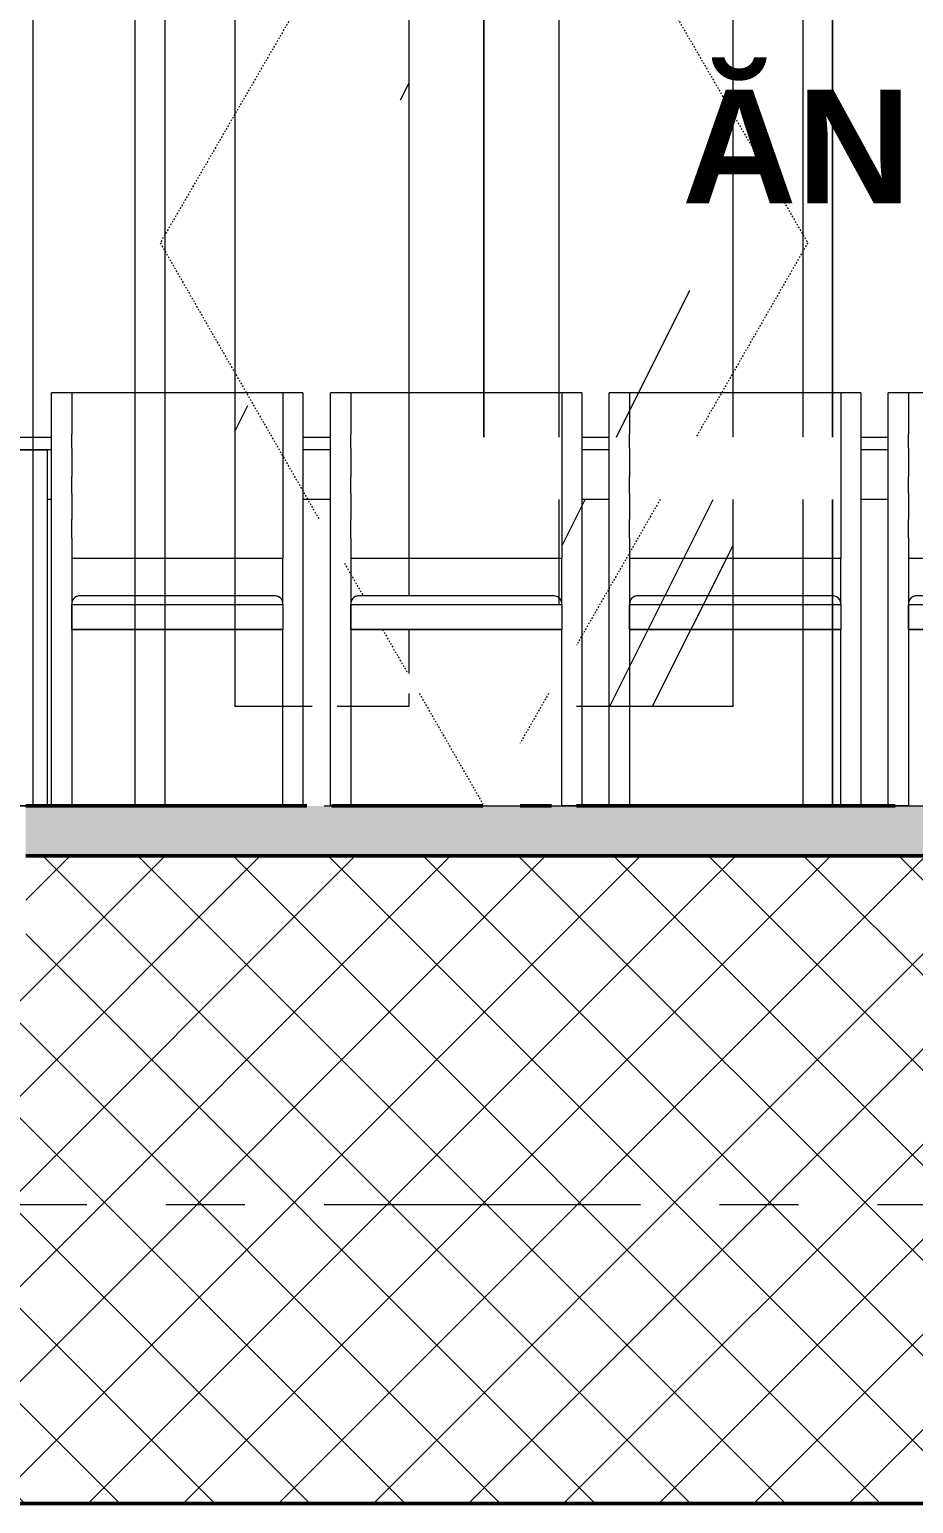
# Model space of a CAD drawing. Header units: millimetres. Extents: x 2164007 to 2324354, y -2513385 to -2308978.
# Drawn here: x 2260314 to 2262088, y -2465092 to -2462134 of the extents above; entities that cross this region are included whole.
import ezdxf

# ---------------------------------------------------------------- set-up
doc = ezdxf.new("R2010")
doc.units = ezdxf.units.MM
doc.linetypes.add('Dash', pattern=[6.349999999999998, 3.174999999999999, -3.174999999999999])
doc.linetypes.add('Grid Line', pattern=[22.224999999999994, 12.7, -3.174999999999999, 3.174999999999999, -3.174999999999999])
for name, color, linetype, lineweight in [('A-AREA-IDEN', 2, 'Continuous', 9), ('A-DETL-GENF', 8, 'Continuous', 9), ('A-DETL-WIDE', 214, 'Continuous', 50), ('A-DOOR', 8, 'Continuous', 13), ('A-DOOR-HDLN', 31, 'Dash', 13), ('A-FLOR', 8, 'Continuous', 13), ('A-FLOR-PATT', 8, 'Continuous', 13), ('A-WALL', 113, 'Continuous', 20), ('I-FURN', 8, 'Continuous', 9), ('S-GRID', 8, 'Continuous', 9)]:
    doc.layers.add(name, color=color, linetype=linetype, lineweight=lineweight)
doc.styles.add('Arial_B_1', font='arialbd.ttf', dxfattribs={"height": 253.6890504704873})
pattern_1 = [(63.435, (1707.224, 2564.3), (-920.0997168973379, 2760.290932305043), [1143, -685.8, 1143, -685.8, -1454.051]), (63.435, (1707.224, 2564.3), (-920.0997168973379, 2760.290932305043), [-3657.6, 457.2, -996.8510000000001]), (63.435, (1650.074, 2621.45), (-920.0997168973379, 2760.290932305043), [914.4, -1143, 685.8, -685.8, -1682.651]), (63.435, (1650.074, 2621.45), (-920.0997168973379, 2760.290932305043), [-3429, 800.1, -882.551]), (63.435, (1650.074, 2792.9), (-920.0997168973379, 2760.290932305043), [685.8, -1371.6, 457.2, -685.8, -1911.251]), (63.435, (1650.074, 2792.9), (-920.0997168973379, 2760.290932305043), [-3200.4, 1028.7, -882.551]), (63.435, (1821.524, 2621.45), (-920.0997168973379, 2760.290932305043), [685.8, -1371.6, 571.5, -2482.751]), (63.435, (1992.974, 2792.9), (-920.0997168973379, 2760.290932305043), [342.9, -1714.5, 228.6, -2825.651]), (63.435, (1707.224, 3078.65), (-920.0997168973379, 2760.290932305043), [228.6, -1714.5, 228.6, -914.4, -2025.551]), (63.435, (1707.224, 3078.65), (-920.0997168973379, 2760.290932305043), [-3086.1, 571.5, -1454.051]), (63.435, (2735.924, 2907.2), (-920.0997168973379, 2760.290932305043), [1143, -1714.5, 1371.6, -905.4110000000001]), (63.435, (2735.924, 2735.75), (-920.0997168973379, 2760.290932305043), [1600.2, -1143, 1714.5, -676.811]), (63.435, (2850.224, 2792.9), (-920.0997168973379, 2760.290932305043), [1828.8, -914.4, 1371.6, -996.8510000000001]), (63.435, (3021.674, 2964.35), (-920.0997168973379, 2760.290932305043), [1143, -1600.2, 914.4, -1454.051]), (63.435, (2850.224, 3307.25), (-920.0997168973379, 2760.290932305043), [571.5, -2286, 685.8, -1568.351]), (63.435, (3193.124, 3135.8), (-920.0997168973379, 2760.290932305043), [457.2, -2286, 457.2, -1911.251])]

# ---------------------------------------------------------------- blocks, each defined once
blk = doc.blocks.new('dining_table_and_chair6 ghe  - dining_table_and_chair6 ghe -380030-mc 2-2')
at = {"layer": 'I-FURN'}
for p, q in [((-2063.308609867569, 479.3421766821525), (-2063.30860986757, 829.0066947750777)), ((-2022.540024297297, 829.0066947750877), (-2063.30860986757, 829.0066947750877)), ((-2063.308609867569, 479.3421766821525), (-2063.30860986757, 829.0066947750777)), ((-2022.540024297297, 829.0066947750876), (-2063.30860986757, 829.0066947750876)), ((-1598.54164986395, 829.0066947750877), (-2022.540024297297, 829.0066947750877)), ((-2022.540024297297, 829.0066947750828), (-2022.540024297297, 746.260760956206)), ((-2022.540024297297, 829.0066947750828), (-2022.540024297297, 746.260760956206)), ((-1598.54164986395, 829.0066947750828), (-1598.54164986395, 496.6060360873774)), ((-1558.317563163638, 829.0066947750877), (-1598.54164986395, 829.0066947750877)), ((-1558.317563163638, 829.0066947750827), (-1558.317563163637, 479.6815501385399)), ((-1503.308609867569, 479.3421766821525), (-1503.30860986757, 829.0066947750777)), ((-1462.540024297297, 829.0066947750877), (-1503.30860986757, 829.0066947750877)), ((-1503.308609867569, 479.3421766821525), (-1503.30860986757, 829.0066947750777)), ((-1462.540024297297, 829.0066947750876), (-1503.30860986757, 829.0066947750876)), ((-1038.54164986395, 829.0066947750877), (-1462.540024297297, 829.0066947750877)), ((-1462.540024297297, 829.0066947750828), (-1462.540024297296, 746.2607609561356)), ((-1462.540024297297, 829.0066947750828), (-1462.540024297296, 746.2607609561356)), ((-1038.54164986395, 829.0066947750828), (-1038.541649863949, 496.6060360873774)), ((-998.3175631636376, 829.0066947750877), (-1038.54164986395, 829.0066947750877)), ((-998.3175631636376, 829.0066947750827), (-998.3175631636371, 479.6815501385399)), ((-943.3086098675691, 479.3421766821525), (-943.3086098675695, 829.0066947750777)), ((-902.5400242972963, 829.0066947750877), (-943.3086098675693, 829.0066947750877)), ((-943.3086098675691, 479.3421766821525), (-943.3086098675695, 829.0066947750777)), ((-902.5400242972963, 829.0066947750876), (-943.3086098675693, 829.0066947750876)), ((-478.5416498639495, 829.0066947750877), (-902.5400242972963, 829.0066947750877)), ((-902.5400242972963, 829.0066947750828), (-902.5400242972961, 746.2607609561356)), ((-902.5400242972963, 829.0066947750828), (-902.5400242972961, 746.2607609561356)), ((-478.5416498639497, 829.0066947750828), (-478.5416498639494, 496.6060360873774)), ((-438.3175631636373, 829.0066947750877), (-478.5416498639495, 829.0066947750877)), ((-438.3175631636376, 829.0066947750827), (-438.3175631636374, 479.6815501385399)), ((-383.3086098675691, 479.3421766821525), (-383.3086098675693, 829.0066947750777)), ((-342.5400242972962, 829.0066947750877), (-383.3086098675691, 829.0066947750877)), ((-383.3086098675691, 479.3421766821525), (-383.3086098675693, 829.0066947750777)), ((-342.5400242972962, 829.0066947750876), (-383.3086098675691, 829.0066947750876)), ((81.45835013605058, 829.0066947750877), (-342.5400242972962, 829.0066947750877)), ((-342.5400242972962, 829.0066947750828), (-342.5400242972962, 746.2607609561657)), ((-342.5400242972962, 829.0066947750828), (-342.5400242972962, 746.2607609561657)), ((81.45835013605058, 829.0066947750828), (81.45835013605075, 496.6060360873774)), ((121.6824368363628, 829.0066947750877), (81.45835013605051, 829.0066947750877)), ((121.6824368363628, 829.0066947750827), (121.682436836363, 479.6815501385399)), ((-2145.939042919927, 740), (-2063.308609867569, 740)), ((-2145.939042919927, 715), (-2145.939042919927, 740)), ((-2022.540024297297, 718.1958705976496), (-2022.540024297297, 746.254090980025)), ((-1558.317563163638, 740), (-1503.308609867567, 740)), ((-1462.540024297296, 718.1958705973626), (-1462.540024297296, 746.2540909800589)), ((-998.3175631636357, 740), (-943.3086098675684, 740)), ((-902.5400242972962, 718.1958705979358), (-902.5400242972961, 746.2540909800258)), ((-438.317563163637, 740), (-383.3086098675698, 740)), ((-342.540024297296, 718.1958705974832), (-342.5400242972962, 746.2540909800596)), ((121.6824368363654, 740), (254.0609570800735, 740)), ((254.0609570800735, 715), (254.0609570800735, 740)), ((-2145.939042919928, 715), (-2070.939042919928, 715)), ((-2145.939042919928, 715), (-2145.939042919928, 0)), ((-2063.308609867569, 715), (-2145.939042919927, 715)), ((-2070.939042919928, 0), (-2070.939042919928, 715)), ((-2022.540024297297, 718.1910595021698), (-2022.540024297296, 661.2084110838076)), ((-2022.540024297297, 718.1910595021698), (-2022.540024297296, 661.2084110838076)), ((-1503.308609867567, 715), (-1558.317563163638, 715)), ((-1462.540024297296, 718.1910595029314), (-1462.540024297296, 661.2084110838076)), ((-1462.540024297296, 718.1910595029314), (-1462.540024297296, 661.2084110838076)), ((-943.3086098675684, 715), (-998.317563163636, 715)), ((-902.5400242972962, 718.1910595029314), (-902.5400242972962, 661.2084110838076)), ((-902.5400242972962, 718.1910595029314), (-902.5400242972962, 661.2084110838076)), ((-383.3086098675697, 715), (-438.3175631636369, 715)), ((-342.540024297296, 718.1910595023478), (-342.5400242972961, 661.2084110838445)), ((-342.540024297296, 718.1910595023478), (-342.5400242972961, 661.2084110838445)), ((254.0609570800735, 715), (121.6824368363654, 715)), ((179.0609570800735, 715), (254.0609570800735, 715)), ((179.0609570800735, 715), (179.0609570800735, 0)), ((254.0609570800735, 0), (254.0609570800735, 715)), ((-2022.540024297297, 626.8800984953341), (-2022.540024297296, 661.1958193352818)), ((-1462.540024297296, 626.8800984953341), (-1462.540024297296, 661.1958193352818)), ((-902.5400242972962, 626.8800984953341), (-902.5400242972962, 661.1958193352818)), ((-342.5400242972961, 626.8800984953763), (-342.5400242972961, 661.1958193353202)), ((-2022.540024297297, 626.8713583560541), (-2022.540024297297, 574.7286940613832)), ((-2022.540024297297, 626.8713583560541), (-2022.540024297297, 574.7286940613832)), ((-1462.540024297296, 626.8713583560058), (-1462.540024297296, 574.7286940613001)), ((-1462.540024297296, 626.8713583560058), (-1462.540024297296, 574.7286940613001)), ((-902.5400242972962, 626.8713583559729), (-902.5400242972962, 574.7286940613338)), ((-902.5400242972962, 626.8713583559729), (-902.5400242972962, 574.7286940613338)), ((-342.5400242972961, 626.871358355741), (-342.5400242972959, 574.7286940614248)), ((-342.5400242972961, 626.871358355741), (-342.5400242972959, 574.7286940614248)), ((-2063.308609867569, 615), (-2070.939042919927, 615)), ((-1503.308609867567, 615), (-1558.317563163638, 615)), ((-943.3086098675684, 615), (-998.3175631636357, 615)), ((-383.3086098675696, 615), (-438.317563163637, 615)), ((179.0609570800735, 615), (121.6824368363653, 615)), ((-2022.540024297297, 537.6683461238238), (-2022.540024297297, 574.7111205604555)), ((-1462.540024297296, 537.6683461238238), (-1462.540024297296, 574.7111205604555)), ((-902.5400242972962, 537.6683461238238), (-902.5400242972962, 574.7111205604555)), ((-342.5400242972959, 537.6683461238238), (-342.5400242972959, 574.7111205604206)), ((-2022.540024297297, 537.655959443559), (-2022.540024297297, 479.342176682158)), ((-2022.540024297297, 537.655959443559), (-2022.540024297297, 479.342176682158)), ((-1462.540024297296, 537.655959443856), (-1462.540024297296, 479.342176682158)), ((-1462.540024297296, 537.655959443856), (-1462.540024297296, 479.342176682158)), ((-902.5400242972962, 537.6559594437628), (-902.5400242972962, 479.342176682158)), ((-902.5400242972962, 537.6559594437628), (-902.5400242972962, 479.342176682158)), ((-342.5400242972959, 537.6559594433553), (-342.5400242972959, 479.342176682158)), ((-342.5400242972959, 537.6559594433553), (-342.5400242972959, 479.342176682158)), ((-2063.308609867569, 2.114974861910923e-14), (-2063.308609867569, 479.3421766821633)), ((-2063.308609867569, 1.878475030557534e-30), (-2063.308609867569, 479.3421766821633)), ((-1598.54164986395, 496.6060360873718), (-2022.540024297297, 496.6060360873718)), ((-2022.540024297297, 479.3421766821633), (-2022.540024297297, 0)), ((-2022.540024297297, 479.3421766821633), (-2022.540024297297, 0)), ((-1598.54164986395, 479.6815501385343), (-1598.54164986395, 496.5981514850482)), ((-1598.54164986395, 404.1851639915826), (-1598.54164986395, 479.6815501385452)), ((-1558.317563163637, 479.6815501385452), (-1558.317563163637, 0)), ((-1503.308609867569, 2.114974861910923e-14), (-1503.308609867569, 479.3421766821633)), ((-1503.308609867569, 1.878475030557534e-30), (-1503.308609867569, 479.3421766821633)), ((-1038.541649863949, 496.6060360873718), (-1462.540024297296, 496.6060360873718)), ((-1462.540024297296, 479.3421766821633), (-1462.540024297296, 0)), ((-1462.540024297296, 479.3421766821633), (-1462.540024297296, 0)), ((-1038.541649863949, 479.6815501385343), (-1038.541649863949, 496.5981514850482)), ((-1038.541649863949, 404.1851639915826), (-1038.541649863949, 479.6815501385452)), ((-998.3175631636371, 479.6815501385452), (-998.3175631636375, 0)), ((-943.3086098675694, 2.114974861910923e-14), (-943.3086098675691, 479.3421766821633)), ((-943.3086098675694, 1.878475030557534e-30), (-943.3086098675691, 479.3421766821633)), ((-478.5416498639494, 496.6060360873718), (-902.5400242972962, 496.6060360873718)), ((-902.5400242972962, 479.3421766821633), (-902.5400242972962, 0)), ((-902.5400242972962, 479.3421766821633), (-902.5400242972962, 0)), ((-478.5416498639495, 479.6815501385343), (-478.5416498639495, 496.5981514850482)), ((-478.5416498639495, 404.1851639915826), (-478.5416498639495, 479.6815501385452)), ((-438.3175631636373, 479.6815501385452), (-438.3175631636373, 0)), ((-383.3086098675691, 2.114974861910923e-14), (-383.3086098675691, 479.3421766821633)), ((-383.3086098675691, 1.878475030557534e-30), (-383.3086098675691, 479.3421766821633)), ((81.45835013605075, 496.6060360873718), (-342.540024297296, 496.6060360873718)), ((-342.540024297296, 479.3421766821633), (-342.5400242972961, 0)), ((-342.540024297296, 479.3421766821633), (-342.5400242972961, 0)), ((81.45835013605071, 479.6815501385343), (81.45835013605073, 496.5981514850482)), ((81.45835013605068, 404.1851639915826), (81.45835013605071, 479.6815501385452)), ((121.682436836363, 479.6815501385452), (121.6824368363629, 0)), ((-1614.099590416035, 421.581646116073), (-2006.839252578201, 421.5816461160744)), ((-1054.099590416035, 421.581646116073), (-1446.839252578201, 421.5816461160744)), ((-494.0995904160349, 421.581646116073), (-886.8392525782009, 421.5816461160744)), ((65.90040958396531, 421.581646116073), (-326.8392525782008, 421.5816461160744)), ((-2022.540024297296, 354.253687253855), (-2022.540024297297, 404.1851639915837)), ((-2022.540024297297, 404.1851639915837), (-1598.490657115001, 404.1851639915837)), ((-1598.490657115, 404.1851639915837), (-1598.490657115, 354.253687253855)), ((-1462.540024297296, 354.253687253855), (-1462.540024297296, 404.1851639915837)), ((-1462.540024297297, 404.1851639915837), (-1038.490657115, 404.1851639915837)), ((-1038.490657115, 404.1851639915837), (-1038.490657115, 354.253687253855)), ((-902.5400242972962, 354.253687253855), (-902.5400242972962, 404.1851639915837)), ((-902.5400242972962, 404.1851639915837), (-478.490657115, 404.1851639915837)), ((-478.490657115, 404.1851639915837), (-478.490657115, 354.253687253855)), ((-342.540024297296, 354.253687253855), (-342.540024297296, 404.1851639915837)), ((-342.540024297296, 404.1851639915837), (81.50934288500024, 404.1851639915837)), ((81.50934288500024, 404.1851639915837), (81.50934288500021, 354.253687253855)), ((-1598.490657115, 354.253687253855), (-2022.540024297297, 354.253687253855)), ((-2022.540024297295, 354.1851639915835), (-1598.541649863948, 354.1851639915835)), ((-1598.54164986395, 2.118279510132659e-14), (-1598.54164986395, 354.2536872538547)), ((-1038.490657115, 354.253687253855), (-1462.540024297296, 354.253687253855)), ((-1462.540024297295, 354.1851639915835), (-1038.541649863948, 354.1851639915835)), ((-1038.54164986395, 2.118279510132659e-14), (-1038.541649863949, 354.2536872538547)), ((-478.490657115, 354.253687253855), (-902.5400242972962, 354.253687253855)), ((-902.5400242972948, 354.1851639915835), (-478.541649863948, 354.1851639915835)), ((-478.5416498639497, 2.118279510132659e-14), (-478.5416498639495, 354.2536872538547)), ((81.50934288500021, 354.253687253855), (-342.540024297296, 354.253687253855)), ((-342.5400242972945, 354.1851639915835), (81.45835013605218, 354.1851639915835)), ((81.45835013605061, 2.118279510132659e-14), (81.4583501360507, 354.2536872538547)), ((-2070.939042919928, 0), (-2145.939042919928, 0)), ((-2022.540024297297, 2.114974861910923e-14), (-2063.308609867569, 2.114974861910923e-14)), ((-2022.540024297297, 1.878475030557534e-30), (-2063.308609867569, 1.878475030557534e-30)), ((-1558.317563163637, 2.118279510132659e-14), (-1598.54164986395, 2.118279510132659e-14)), ((-1462.540024297296, 2.114974861910923e-14), (-1503.308609867569, 2.114974861910923e-14)), ((-1462.540024297296, 1.878475030557534e-30), (-1503.308609867569, 1.878475030557534e-30)), ((-998.3175631636375, 2.118279510132659e-14), (-1038.54164986395, 2.118279510132659e-14)), ((-902.5400242972962, 2.114974861910923e-14), (-943.3086098675694, 2.114974861910923e-14)), ((-902.5400242972962, 1.878475030557534e-30), (-943.3086098675694, 1.878475030557534e-30)), ((-438.3175631636373, 2.118279510132659e-14), (-478.5416498639497, 2.118279510132659e-14)), ((-342.5400242972961, 2.114974861910923e-14), (-383.3086098675691, 2.114974861910923e-14)), ((-342.5400242972961, 1.878475030557534e-30), (-383.3086098675691, 1.878475030557534e-30)), ((121.6824368363629, 2.118279510132659e-14), (81.45835013605061, 2.118279510132659e-14)), ((254.0609570800735, 0), (179.0609570800735, 0))]:
    blk.add_line(p, q, dxfattribs=at)
for centre, radius, start, end in [((-2006.839252578201, 405.8808743969794), 15.70077171909474, 89.99999999999987, 186.2001364607876), ((-2006.839252578201, 405.8808743969794), 15.70077171909474, 89.99999999999987, 117.4857532745102), ((-1614.099590416035, 405.8808743969781), 15.70077171909505, 7.645249206170615, 89.99999999999834), ((-1614.099590416035, 405.8808743969781), 15.70077171909481, 35.02849345097766, 89.99999999999918), ((-1446.839252578201, 405.8808743969794), 15.70077171909491, 89.9999999999999, 186.2001364607877), ((-1446.839252578201, 405.8808743969794), 15.70077171909491, 89.9999999999999, 117.4857532745106), ((-1054.099590416035, 405.8808743969781), 15.70077171909492, 7.645249206265834, 89.99999999999918), ((-1054.099590416035, 405.8808743969781), 15.70077171909481, 35.02849345097766, 89.99999999999918), ((-886.8392525782012, 405.8808743969794), 15.70077171909485, 89.9999999999999, 186.2001364607876), ((-886.8392525782006, 405.8808743969794), 15.70077171909485, 89.9999999999999, 117.4857532745104), ((-494.099590416035, 405.8808743969781), 15.70077171909495, 7.64524920627964, 89.99999999999918), ((-494.0995904160345, 405.8808743969781), 15.70077171909493, 35.02849345097764, 89.99999999999898), ((-326.8392525782009, 405.8808743969794), 15.70077171909492, 89.9999999999998, 186.2001364607871), ((-326.8392525782004, 405.8808743969794), 15.70077171909492, 89.9999999999998, 117.4857532745108), ((65.90040958396514, 405.8808743969781), 15.70077171909492, 7.645249206265825, 89.99999999999912), ((65.90040958396571, 405.8808743969781), 15.70077171909492, 35.02849345097761, 89.99999999999912), ((-2006.839252578201, 405.8808743969794), 15.70077171909473, 158.7143831862769, 186.2001364607871), ((-1614.099590416035, 405.8808743969781), 15.70077171909505, 7.645249206170615, 21.2856168137224), ((-1446.839252578201, 405.8808743969794), 15.70077171909473, 158.7143831862769, 186.2001364607871), ((-1054.099590416035, 405.8808743969781), 15.70077171909492, 7.645249206265834, 21.28561681372217), ((-886.8392525782006, 405.8808743969794), 15.70077171909517, 158.7143831862768, 186.2001364607872), ((-494.0995904160345, 405.8808743969781), 15.70077171909494, 7.645249206279637, 21.2856168137222), ((-326.8392525782004, 405.8808743969794), 15.70077171909492, 158.7143831862768, 186.2001364607871), ((65.90040958396571, 405.8808743969781), 15.70077171909492, 7.645249206265825, 21.28561681372216)]:
    blk.add_arc(centre, radius, start, end, dxfattribs=at)
blk = doc.blocks.new('Cua di  2 la 1400X2800 - D5-1132379-mc 2-2')
at = {"layer": 'A-DOOR', "lineweight": 9}
h = blk.add_hatch(dxfattribs=at)
h.set_pattern_fill('FP_2', color=256, style=0, pattern_type=2)
h.set_pattern_definition(pattern_1)
h.paths.add_polyline_path([(-731.9312462555499, 2389.999999999983), (-644.892379015102, 2389.999999999983), (-644.892379015102, 2649.999999999985), (-1744.892379015103, 2649.999999999985), (-1744.892379015103, 2389.999999999983)], flags=0)
h = blk.add_hatch(dxfattribs=at)
h.set_pattern_fill('FP_2', color=256, style=0, pattern_type=2)
h.set_pattern_definition(pattern_1)
h.paths.add_polyline_path([(-731.9312462555499, 199.9999999999957), (-694.892379015121, 199.9999999999957), (-694.8923790151166, 614.9999999999966), (-1044.892379015115, 614.9999999999966), (-1044.892379015119, 404.1851639915798), (-1009.139400132053, 404.1851639915798), (-1009.139400132053, 200)], flags=0)
h.paths.add_polyline_path([(-694.8923790151166, 739.9999999999964), (-694.892379015108, 2049.999999999985), (-1044.892379015106, 2049.999999999989), (-1044.892379015115, 739.9999999999964), (-722.225594201433, 739.9999999999964)], flags=0)
at = {"layer": 'A-DOOR-HDLN', "linetype": 'Continuous', "lineweight": 9}
h = blk.add_hatch(dxfattribs=at)
h.set_pattern_fill('FP_2', color=256, style=0, pattern_type=2)
h.set_pattern_definition(pattern_1)
h.paths.add_polyline_path([(-1694.892379015075, 200), (-1539.840291139393, 200), (-1525.196529589625, 496.6060360873782), (-1525.949870061403, 575.817153563622), (-1536.232447904903, 665.5818070215201), (-1554.199888981472, 748.3969417266251), (-1579.274450393595, 829.0066947750801), (-1530.125548075541, 828.6401253234143), (-1502.852090006109, 744.2254986518318), (-1484.430291978297, 657.0540544923947), (-1475.179643033943, 568.4388819002976), (-1475.200587999394, 479.3421766821598), (-1478.227689136571, 421.5816461160705), (-1344.892379015103, 421.5816461160705), (-1344.892379015112, 2049.999999999985), (-1694.892379015075, 2049.999999999985), (-1694.892379015075, 375.0070634373538)], flags=0)
h.paths.add_polyline_path([(-1489.840291139396, 200), (-1344.892379015103, 200), (-1344.892379015103, 225.6548585078438), (-1488.495776977179, 225.6548585077788)], flags=0)
h.paths.add_polyline_path([(-1344.892379015103, 265.6548585078477), (-1344.892379015103, 354.1851639915781), (-1481.759789096207, 354.1851639914872), (-1486.399465805854, 265.6548585078477), (-1475.200587999394, 265.6548585078477)], flags=0)
at = {"layer": 'A-DOOR'}
for p, q in [((-1894.892379015102, 0), (-1894.892379015102, 2799.999999999983)), ((-494.8923790151022, 2799.999999999983), (-1894.892379015102, 2799.999999999983)), ((-494.8923790151022, 739.9999999999997), (-494.8923790151022, 2799.999999999983)), ((-1834.892379015102, 2299.999999999985), (-1834.892379015102, 2739.999999999984)), ((-1834.892379015102, 2739.999999999984), (-554.8923790151024, 2739.999999999984)), ((-554.8923790151026, 2739.999999999983), (-554.8923790151026, 2299.999999999985)), ((-644.8923790151017, 2649.999999999983), (-1744.892379015102, 2649.999999999983)), ((-1744.892379015102, 2649.999999999983), (-1744.892379015102, 2389.999999999983)), ((-644.8923790151017, 2389.999999999983), (-644.8923790151017, 2649.999999999983)), ((-1744.892379015102, 2389.999999999983), (-644.8923790151017, 2389.999999999983)), ((-554.8923790151026, 2299.999999999985), (-1834.892379015102, 2299.999999999985)), ((-1834.892379015102, 2239.999999999985), (-554.8923790151026, 2239.999999999985)), ((-1834.892379015102, 0), (-1834.892379015102, 2239.999999999985)), ((-1194.892379015089, 740.0000000000006), (-1194.89237901506, 2239.999999999985)), ((-1194.892379015115, 2239.999999999986), (-1194.892379015106, 739.9999999999987)), ((-554.8923790151026, 2239.999999999985), (-554.8923790151025, 739.9999999999993)), ((-1344.892379015111, 2049.999999999987), (-1694.892379015075, 2049.999999999987)), ((-1694.892379015075, 2049.999999999987), (-1694.892379015075, 200.000000000003)), ((-1344.892379015101, 421.5816461160744), (-1344.89237901511, 2049.999999999987)), ((-694.8923790151073, 2049.999999999987), (-1044.892379015106, 2049.999999999989)), ((-1044.892379015107, 2049.999999999989), (-1044.892379015114, 739.9999999999983)), ((-694.8923790151156, 739.9999999999999), (-694.8923790151073, 2049.999999999987)), ((-1044.892379015115, 614.9999999999991), (-1044.892379015116, 404.1851639915806)), ((-694.8923790151191, 199.9999999999989), (-694.8923790151164, 615.0000000000008)), ((-554.8923790151025, 615.0000000000001), (-554.8923790151025, 0)), ((-494.8923790151022, 0), (-494.8923790151022, 615.0000000000006)), ((-1344.8923790151, 265.6548585078478), (-1344.8923790151, 354.1851639915829)), ((-1344.8923790151, 200.000000000003), (-1344.8923790151, 225.6548585078473)), ((-1694.892379015075, 200.000000000003), (-1539.840291139395, 200.000000000003)), ((-1489.840291139391, 200.000000000003), (-1344.892379015099, 200.000000000003)), ((-1009.139400132052, 200.0000000000018), (-694.8923790151191, 199.9999999999999))]:
    blk.add_line(p, q, dxfattribs=at)
at = {"layer": 'A-DOOR-HDLN'}
for p, q in [((-1194.892379015101, 2249.999999999985), (-1844.892379015097, 1129.999999999992)), ((-1194.892379015101, 2249.999999999985), (-544.8923790151025, 1129.999999999992)), ((-1844.892379015097, 1129.999999999992), (-1525.913338680383, 575.4672068027188)), ((-544.8923790151026, 1129.999999999992), (-769.2286622009399, 740.0000000000006)), ((-841.1313170681966, 615.0000000000013), (-1009.139400132048, 322.9244094428462)), ((-1475.198716844122, 487.3017873027576), (-1437.395095807534, 421.5816461160729)), ((-1398.627207859817, 354.1851639915815), (-1347.702695855899, 265.6548585078466)), ((-1324.693846298377, 225.6548585078462), (-1197.225594201444, 4.056204862409154)), ((-1065.090911731825, 225.6548585078507), (-1122.225594201439, 126.3284105222145))]:
    blk.add_line(p, q, dxfattribs=at)

msp = doc.modelspace()

# ---------------------------------------------------------------- hatches: boundary and pattern name
at = {"layer": 'A-DETL-GENF'}
h = msp.add_hatch(dxfattribs=at)
h.set_pattern_fill('FP_7', style=0, pattern_type=2)
h.set_pattern_definition([(45, (2263899.582867364, -2461242), (-95.4594154601839, 95.45941546018392), []), (135, (2263899.582867364, -2461242), (-95.45941546018392, -95.4594154601839), [])])
h.paths.add_polyline_path([(2277291.066488349, -2465092), (2277291.066488349, -2464492), (2271106.066488349, -2464492.000000001), (2271106.066488349, -2465092), (2273767.220759469, -2465092)], flags=0)
h.paths.add_polyline_path([(2270906.066488349, -2465092), (2270906.066488349, -2463892), (2268721.066488349, -2463892), (2268721.066488349, -2463792), (2268706.066488349, -2463792), (2268706.066488349, -2464042), (2268506.066488349, -2464042), (2268506.066488349, -2463792), (2264806.066488349, -2463792), (2264806.066488349, -2464042), (2264606.066488349, -2464042), (2264606.066488349, -2463792), (2260306.066488349, -2463792), (2260306.066488349, -2464042), (2260106.066488349, -2464042), (2260106.066488349, -2463792), (2254321.066488349, -2463792), (2254321.066488349, -2463892), (2254306.066488349, -2463892), (2254306.066488349, -2465092), (2267728.124190289, -2465092)], flags=0)
h.paths.add_polyline_path([(2254106.066488349, -2465092), (2254106.066488349, -2463892), (2252006.066488347, -2463892), (2252006.066488347, -2464492), (2248506.066488349, -2464492), (2248506.066488349, -2465092), (2249610.834482748, -2465092)], flags=0)
at = {"layer": 'A-FLOR-PATT', "lineweight": 9}
h = msp.add_hatch(dxfattribs=at)
h.set_pattern_fill('FP_3', color=256, style=0, pattern_type=2)
h.set_pattern_definition([(0, (2263899.582867364, -2461242), (365.76, 91.44), [30.175, -244.145, 30.175, -244.145, -1463.04]), (0, (2263899.582867364, -2461242), (365.76, 91.44), [-548.64, 30.175, -518.465, 30.175, -244.145, -640.08]), (0, (2263899.582867364, -2461242), (365.76, 91.44), [-1371.6, 30.175, -152.705, 30.175, -427.025]), (120, (2264036.742867364, -2461196.28), (-262.069362922049, 271.0374516881963), [30.17499999999998, -244.1449999999999, 30.17499999999998, -1707.184999999999]), (120, (2264036.742867364, -2461196.28), (-262.069362922049, 271.0374516881963), [-304.4949999999997, -244.1449999999999, 30.17499999999998, -518.4649999999995, -914.3999999999994]), (120, (2264036.742867364, -2461196.28), (-262.069362922049, 271.0374516881963), [-1097.279999999999, 30.17499999999998, -244.1449999999999, 30.17499999999998, -609.9049999999994]), (120, (2264036.742867364, -2461196.28), (-262.069362922049, 271.0374516881963), [-1401.774999999999, -152.7049999999999, 30.17499999999998, -427.0249999999997]), (240, (2264082.462867364, -2461013.4), (-103.6906370779508, -362.4774516881963), [30.175, -244.145, 30.175, -1707.185]), (240, (2264082.462867364, -2461013.4), (-103.6906370779508, -362.4774516881963), [-304.495, -244.145, 30.175, -518.465, -914.4]), (240, (2264082.462867364, -2461013.4), (-103.6906370779508, -362.4774516881963), [-1097.28, 30.175, -244.145, 30.175, -609.905]), (240, (2264082.462867364, -2461013.4), (-103.6906370779508, -362.4774516881963), [-1401.775, -152.705, 30.175, -427.025])])
h.paths.add_polyline_path([(2254306.066488349, -2463792), (2260106.066488349, -2463792), (2260106.066488349, -2463692), (2254306.066488349, -2463692), (2254306.066488349, -2463770.625998449)], flags=0)
h.paths.add_polyline_path([(2268506.066488349, -2463792), (2268506.066488349, -2463692), (2264806.066488349, -2463692), (2264806.066488349, -2463792), (2267728.124190289, -2463792)], flags=0)
h.paths.add_polyline_path([(2260306.066488349, -2463792), (2264606.066488349, -2463792), (2264606.066488349, -2463692), (2260306.066488349, -2463692), (2260306.066488349, -2463770.625998449)], flags=0)

# ---------------------------------------------------------------- linework, layer by layer
at = {"layer": 'A-DETL-WIDE'}
for p, q in [((2264606.066488349, -2463792), (2260306.066488349, -2463792)), ((2254306.066488349, -2465092), (2270906.066488349, -2465092))]:
    msp.add_line(p, q, dxfattribs=at)
at = {"layer": 'A-FLOR', "lineweight": 50}
for p, q in [((2260870.637020368, -2463692), (2260306.066488349, -2463692)), ((2261223.733273163, -2463692), (2260920.637020368, -2463692)), ((2261361.819467232, -2463692), (2261298.733273163, -2463692)), ((2262051.819467232, -2463692), (2261411.819467232, -2463692))]:
    msp.add_line(p, q, dxfattribs=at)
at = {"layer": 'A-WALL'}
for p, q in [((2260321.066488349, -2463692), (2260321.066488349, -2460092)), ((2260526.066488349, -2463692), (2260526.066488349, -2460892)), ((2261926.066488349, -2460892), (2261926.066488349, -2462952)), ((2261926.066488349, -2463077), (2261926.066488349, -2463692))]:
    msp.add_line(p, q, dxfattribs=at)
at = {"layer": 'S-GRID', "linetype": 'Grid Line', "ltscale": 50}
for p, q in [((2247570, -2463692), (2280077.970030255, -2463692)), ((2247570, -2464492), (2280077.970030255, -2464492))]:
    msp.add_line(p, q, dxfattribs=at)

# ---------------------------------------------------------------- block references
at = {"layer": 'A-DOOR'}
msp.add_blockref('Cua di  2 la 1400X2800 - D5-1132379-mc 2-2', (2262420.958867364, -2463692), dxfattribs=at)
at = {"layer": 'I-FURN'}
msp.add_blockref('dining_table_and_chair6 ghe  - dining_table_and_chair6 ghe -380030-mc 2-2', (2262420.958867364, -2463692), dxfattribs=at)

# ---------------------------------------------------------------- texts
at = {"layer": 'A-AREA-IDEN', "insert": (2261853.827850923, -2462254.465554378), "char_height": 228.3201454234386, "width": 526.4999999999995, "attachment_point": 2, "line_spacing_factor": 0.9385317878468564, "style": 'Arial_B_1'}
msp.add_mtext('ĂN', dxfattribs=at)

doc.saveas('drawing.dxf')
